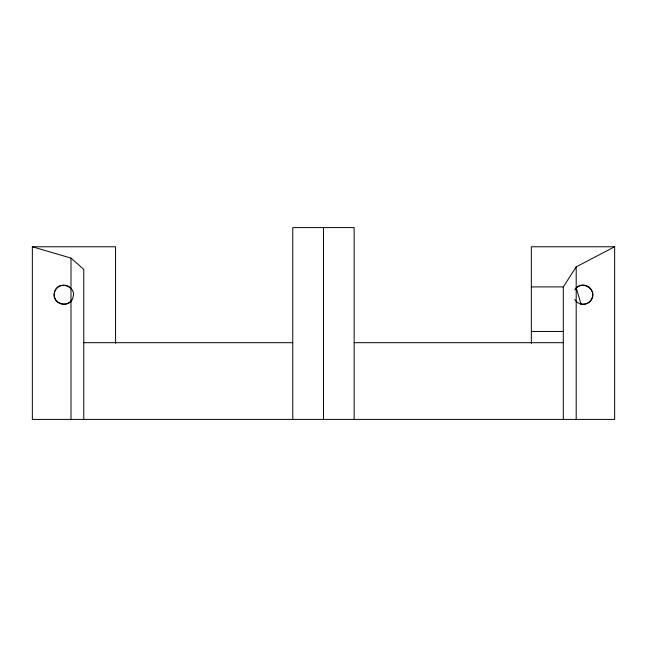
<?xml version="1.0" encoding="UTF-8"?>
<svg xmlns="http://www.w3.org/2000/svg" width="647" height="647" viewBox="0 0 647 647"><rect width="100%" height="100%" fill="white"/><g stroke="black" fill="none" stroke-linecap="round" stroke-linejoin="round"><path stroke-width="0.97" d="M354.144 419.41L354.144 227.59L292.767 227.598L292.767 419.41M576.194 419.41L576.194 266.839L614.65 246.774L614.65 419.41L32.35 419.41L32.35 246.774L115.57 246.774L115.57 343.282M563.311 419.41L563.311 286.904L576.194 266.839M574.827 289.929C580.585 279.027 598.006 289.088 591.439 299.521C588.099 305.821 578.119 305.691 574.827 299.521M614.65 246.774L531.341 246.774L531.341 343.492M531.341 286.904L563.311 286.904M531.341 331.466L563.311 331.466M83.778 342.684L292.767 342.684M354.144 342.684L563.311 342.684M32.35 246.774L70.992 258.088L83.778 269.411L83.778 419.41M576.275 287.947L580.974 304.033M323.46 227.598L323.46 419.41M70.992 258.088L70.992 419.41M576.356 287.947A9.592 9.592 0 0 1 592.401 292.242A9.592 9.592 0 0 1 580.65 303.993M71.639 300.224A9.592 9.592 0 0 1 57.405 301.89A9.592 9.592 0 0 1 57.405 287.559A9.592 9.592 0 0 1 71.639 289.225M54.518 292.242C50.878 304.025 70.305 309.234 73.046 297.208C76.686 285.432 57.251 280.224 54.518 292.242"/></g></svg>
